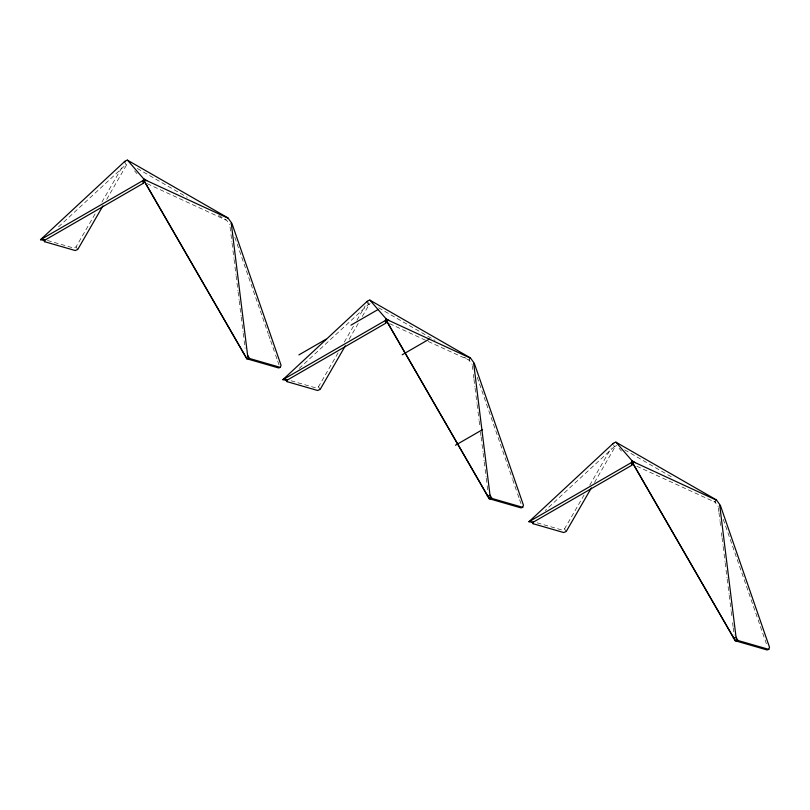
<?xml version="1.0" encoding="UTF-8"?>
<svg xmlns="http://www.w3.org/2000/svg" width="810" height="810" viewBox="0 0 810 810"><rect width="100%" height="100%" fill="white"/><g stroke="black" fill="none" stroke-linecap="round" stroke-linejoin="round"><path stroke-width="0.61" stroke-dasharray="4.05 3.04" d="M469.901 357.878L469.182 360.399L472.139 364.449M715.959 499.932L715.24 502.463L718.197 506.513M47.496 240.479L73.528 247.992L76.059 246.878L95.62 213.01M101.928 202.085L122.745 166.03M106.697 199.361L126.805 164.531L125.783 162.618M291.074 380.761L315.92 387.939L318.462 386.826L338.641 351.864M344.321 342.033L353.788 325.64M356.937 320.183L365.138 305.977M349.09 339.309L358.516 322.977M362.293 316.447L369.208 304.479L368.175 302.565M537.131 522.825L561.978 529.993L564.519 528.889L584.071 495.021M589.751 485.19L611.196 448.041M594.52 482.456L615.256 446.533L614.405 446.593L545.201 510.523M58.593 226.81L125.955 164.582L126.805 164.531M299.143 368.459L368.347 304.53L370.636 303.497M616.693 445.561L614.405 446.593L612.866 443.718M369.208 304.479L368.347 304.53L366.808 301.664M147.268 183.728L226.79 220.452L229.746 224.512M389.661 323.666L427.153 340.99M428.287 341.506L469.759 360.43L464.332 357.301M636.852 466.256L715.817 502.494L711.474 499.983M137.346 168.51L187.231 197.316M218.68 215.47L226.273 219.854M378.655 307.83L435.051 340.392M624.712 449.894L673.515 478.072M619.073 448.315L621.462 451.069M134.602 170.9L136.981 173.654M564.519 528.889L566.241 531.441M318.462 386.826L320.183 389.377M76.059 246.878L77.79 249.429M124.416 161.716L125.955 164.582M723.289 519.372L767.364 646.603M477.232 377.308L512.244 478.386M512.659 479.571L517.185 492.652M517.6 493.847L519.25 498.606M519.655 499.79L521.306 504.549M234.829 237.36L268.201 333.679M268.606 334.874L270.257 339.623M270.672 340.818L275.197 353.899M275.613 355.084L277.263 359.842M277.678 361.037L279.318 365.786M718.359 507.759L718.814 511.515M718.976 512.76L719.898 520.263M720.06 521.519L720.829 527.766M721.447 532.767L721.913 536.514M722.064 537.769L722.996 545.272M723.148 546.517L723.917 552.774M724.079 554.02L725.001 561.522M725.163 562.778L725.932 569.025M726.084 570.27L727.015 577.773M727.167 579.029L727.947 585.276M728.099 586.531L729.03 594.024M729.182 595.279L729.952 601.526M730.114 602.782L731.035 610.284M731.187 611.53L731.967 617.787M732.584 622.779L733.05 626.535M733.202 627.78L734.133 635.283M472.301 365.705L472.757 369.451M473.384 374.453L473.84 378.209M474.002 379.455L474.923 386.957M475.085 388.203L475.855 394.46M476.007 395.705L476.938 403.208M477.09 404.463L477.87 410.71M478.022 411.966L478.943 419.458M479.105 420.714L479.874 426.961M480.492 431.963L480.958 435.719M481.11 436.965L481.889 443.222M482.041 444.467L482.973 451.97M483.125 453.215L484.056 460.718M484.208 461.973L484.977 468.22M485.139 469.476L486.061 476.968M486.213 478.224L486.992 484.471M487.144 485.727L487.914 491.974M230.05 227.002L230.83 233.26M230.982 234.505L231.913 242.008M232.065 243.263L232.834 249.51M232.996 250.766L233.918 258.258M234.08 259.514L234.849 265.761M235.001 267.017L235.933 274.519M236.085 275.764L236.864 282.022M237.016 283.267L237.938 290.77M238.099 292.015L239.021 299.518M239.183 300.773L239.952 307.02M240.104 308.276L241.036 315.768M241.188 317.024L241.967 323.271M242.119 324.526L243.051 332.029M243.202 333.274L243.972 339.522M244.134 340.777L245.055 348.28"/><path stroke-width="1.21" d="M102.921 205.892L77.79 249.429L75.249 250.543L44.611 241.694L44.752 239.598L44.418 240.398L40.5 239.73L125.105 161.079L127.383 160.046L143.907 179.121L144.139 181.916L143.228 183.354L44.418 240.398M345.323 345.84L320.183 389.377L317.652 390.491L287.013 381.642L287.145 379.546L286.821 380.346L282.892 379.677L367.497 301.026L369.785 299.994L386.299 319.069L386.542 321.864L385.621 323.301L286.821 380.346M591.381 487.903L566.241 531.441L563.709 532.545L533.071 523.706L533.203 521.599M280.331 367.386L249.571 358.506L247.961 359.103L278.6 367.942L280.331 367.386L281.05 365.229L231.842 223.195L231.285 223.418M489.372 497.391L490.364 499.051L521.002 507.89L522.723 507.333L523.442 505.177L474.235 363.143L473.678 363.366M768.781 649.387L738.021 640.508L736.422 641.105L767.06 649.954L768.781 649.387L769.5 647.231L720.292 505.197L719.736 505.42M528.95 521.731L613.555 443.08L615.843 442.058L632.357 461.133L632.6 463.927L631.678 465.355L532.879 522.399L528.95 521.731L631.446 462.561L632.357 461.133M40.5 239.73L142.985 180.559L143.907 179.121M282.892 379.677L385.388 320.497L386.299 319.069M144.433 181.389L145.597 180.103L228.187 218.244L231.144 222.304L248.002 358.536L246.918 358.901L144.433 181.389L246.918 358.901M386.826 321.337L387.99 320.051L470.59 358.192L473.546 362.252L490.404 498.484L489.311 498.849L386.826 321.337L489.311 498.849M632.883 463.391L634.048 462.105L716.647 500.256L719.604 504.306L736.462 640.548L735.369 640.902L632.883 463.391L735.369 640.902M298.92 354.881L326.005 339.248M350.963 325.164L378.037 309.531M402.216 354.76L429.29 339.117M455.443 445.257L482.527 429.624M490.364 499.051L491.964 498.454L522.723 507.333M487.296 496.084L488.379 495.73M733.354 638.148L734.437 637.784M124.416 161.716L125.266 161.656M366.808 301.664L367.659 301.603M612.866 443.718L613.717 443.667M227.499 217.93L228.076 217.961L127.524 160.208M469.901 357.878L470.468 357.909L369.917 300.156M715.959 499.932L716.526 499.962L615.975 442.219M143.664 178.848L146.792 180.65M386.066 318.796L389.185 320.598M632.124 460.849L635.242 462.662M531.836 521.974L533.071 523.706M285.16 379.06L287.013 381.642M42.768 239.112L44.611 241.694M736.047 637.187L738.021 640.508M489.989 495.133L491.964 498.454M247.587 355.185L249.571 358.506M631.446 462.561L631.678 465.355M385.388 320.497L385.621 323.301M142.985 180.559L143.228 183.354"/></g></svg>
